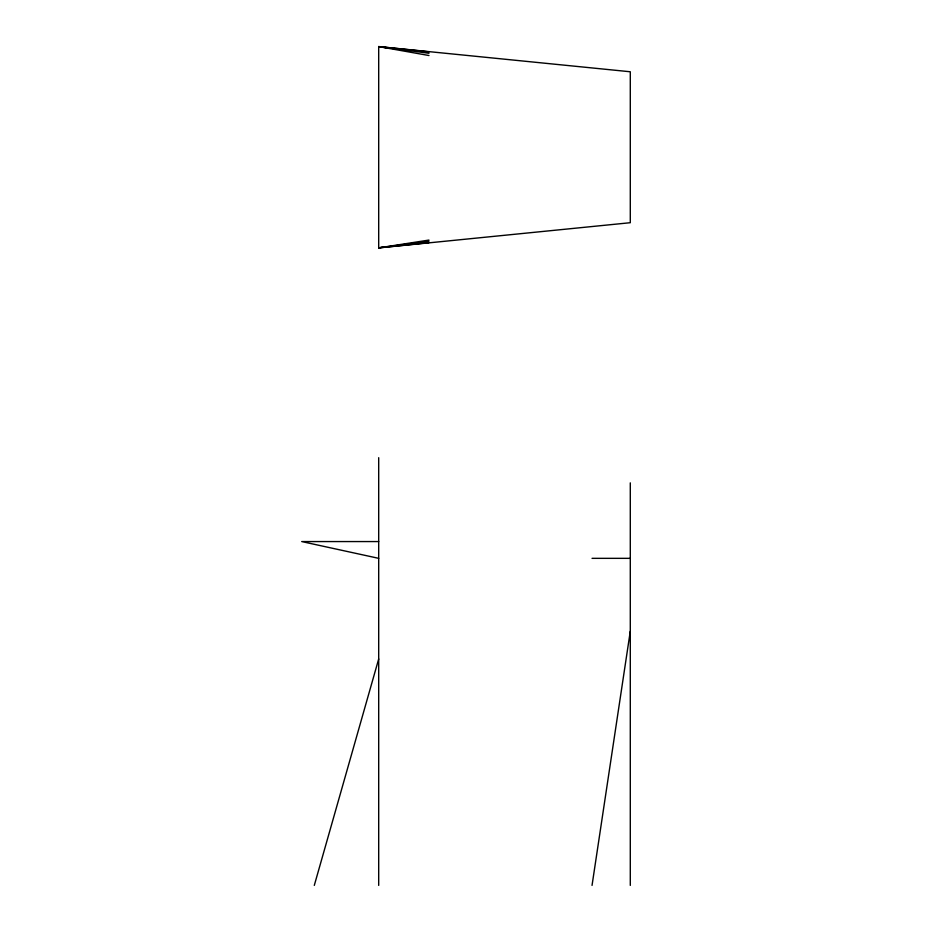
<?xml version="1.0" encoding="UTF-8"?>
<svg xmlns="http://www.w3.org/2000/svg" width="932" height="932" viewBox="0 0 932 932"><rect width="100%" height="100%" fill="white"/><g stroke="black" fill="none" stroke-linecap="round" stroke-linejoin="round"><path stroke-width="1.4" d="M592.041 885.4L630.288 631.244M314.294 885.4L378.695 658.971M385.685 246.63L378.695 247.877L378.695 46.6L630.288 71.764L630.288 222.713L378.695 247.877L428.965 240.072M428.988 241.213L378.695 247.877L429 242.635M378.695 541.562L301.712 541.562L378.695 558.338M592.041 558.338L630.288 558.338M429.011 51.843L378.695 46.6L428.988 55.524M429 53.264L378.695 46.6L387.316 47.94M630.288 482.858L630.288 885.4M378.695 457.694L378.695 885.4"/></g></svg>
